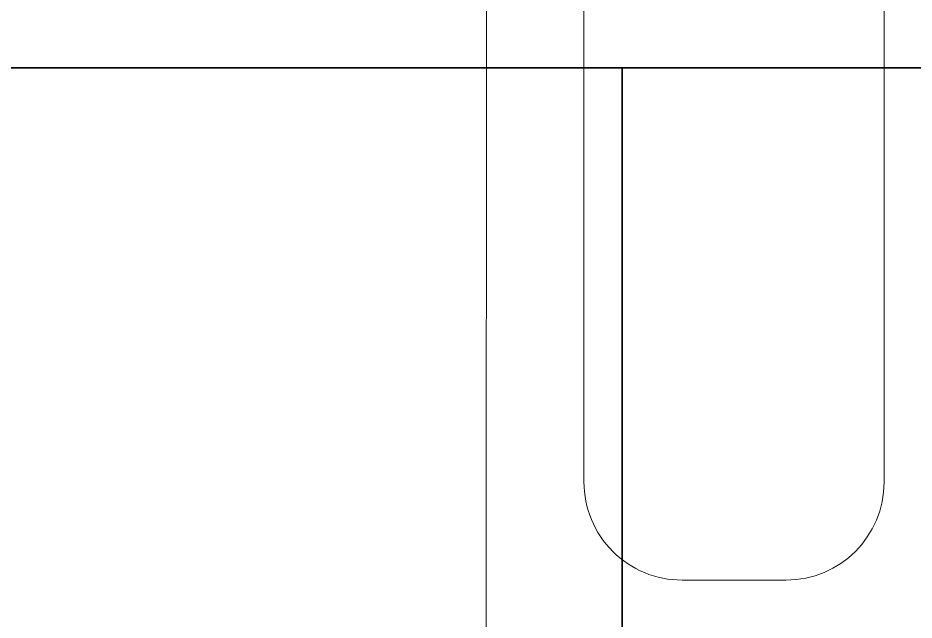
# Model space of a CAD drawing. Header units: inches. Extents: x -12418 to 57169, y -29325 to 19878.
# Drawn here: x 20579.2 to 20758.4, y -9710.4 to -9590 of the extents above; entities that cross this region are included whole.
import ezdxf
from ezdxf.enums import TextEntityAlignment as Align

# ---------------------------------------------------------------- set-up
doc = ezdxf.new("R2010")
doc.units = ezdxf.units.IN
doc.header["$LTSCALE"] = 25
doc.header["$MEASUREMENT"] = 0
doc.linetypes.add('DASHDOT', pattern=[25.4, 12.7, -6.35, 0, -6.35])
doc.layers.get('0').update_dxf_attribs({"color": 8})
doc.layers.add('00-Ground Floor$0$False Ceiling', color=251, linetype='Continuous')
for name, color, linetype, lineweight in [('00-Ground Floor$0$LOADING', 253, 'Continuous', 5), ('E-LITE-CIRC-NUMB', 6, 'Continuous', 25), ('E-LITE-CLNG', 150, 'Continuous', 35), ('E-LITE-CLNG-CNDT', 6, 'DASHDOT', 35), ('E-LITE-CTRL', 6, 'Continuous', 25), ('E-LITE-IDEN', 6, 'Continuous', 25)]:
    doc.layers.add(name, color=color, linetype=linetype, lineweight=lineweight)
doc.styles.add('DC_Simplex', font='SIMPLEX.shx', dxfattribs={"width": 0.7})

# ---------------------------------------------------------------- blocks, each defined once
blk = doc.blocks.new('00-Ground Floor$0$GF21018-P')
at = {"color": 0}
for p, q in [((0.22049, 0.47563), (0.22049, 0.0675)), ((0.24001, 0.32259), (0.24001, 0.14)), ((0.30001, 0.32259), (0.30001, 0.14)), ((0.25963, 0.12039), (0.2804, 0.12039))]:
    blk.add_line(p, q, dxfattribs=at)
for centre, start, end in [((0.25963, 0.14), 180, 270), ((0.2804, 0.14), 270, 0)]:
    blk.add_arc(centre, 0.01962, start, end, dxfattribs=at)
blk = doc.blocks.new('00-Ground Floor$0$A$Ce9e1c4c3')
at = {"layer": '00-Ground Floor$0$False Ceiling', "color": 254, "linetype": 'Continuous'}
blk.add_line((-80302.28, -9600), (-76150.49, -9600), dxfattribs=at)
blk = doc.blocks.new('00-Ground Floor')
at = {"layer": '00-Ground Floor$0$False Ceiling', "color": 254}
blk.add_blockref('00-Ground Floor$0$A$Ce9e1c4c3', (100000, 0), dxfattribs=at)
at = {"layer": '00-Ground Floor$0$LOADING', "extrusion": (-2.24021e-05, -7.77426e-06, 1), "xscale": 1000, "yscale": 1000, "zscale": 1000, "rotation": 359.9985892349692}
blk.add_blockref('00-Ground Floor$0$GF21018-P', (20452.34, -9822.81, -0.4), dxfattribs=at)
blk = doc.blocks.new('*U14')
blk.add_lwpolyline([(-300, 300), (-300, -300), (300, -300), (300, 300)], close=True)
at = {"layer": 'E-LITE-CIRC-NUMB', "style": 'DC_Simplex', "width": 0.7, "flags": 8}
blk.add_attdef('CIRCUIT', text='', height=200, rotation=0, dxfattribs=at).set_placement((-473.9, 300), align=Align.RIGHT)
at = {"layer": 'E-LITE-CTRL', "style": 'DC_Simplex', "width": 0.7, "flags": 8}
blk.add_attdef('CONTROL', (1118.9, -935), '', height=200, rotation=360, dxfattribs=at)
at = {"layer": 'E-LITE-IDEN', "style": 'DC_Simplex', "width": 0.7, "flags": 8}
blk.add_attdef('TYPE', (-114.57, 448.55), '', height=200, rotation=360, dxfattribs=at)

msp = doc.modelspace()

# ---------------------------------------------------------------- linework, layer by layer
at = {"layer": 'E-LITE-CLNG-CNDT'}
msp.add_lwpolyline([(20700, -9600), (20700, -10200)], dxfattribs=at)

# ---------------------------------------------------------------- block references
at = {"layer": 'E-LITE-CLNG', "xscale": -1}
msp.add_blockref('*U14', (20700, -9300), dxfattribs=at)
at = {"layer": 'E-LITE-CLNG-CNDT'}
msp.add_blockref('00-Ground Floor', (0, 0), dxfattribs=at)

doc.saveas('drawing.dxf')
